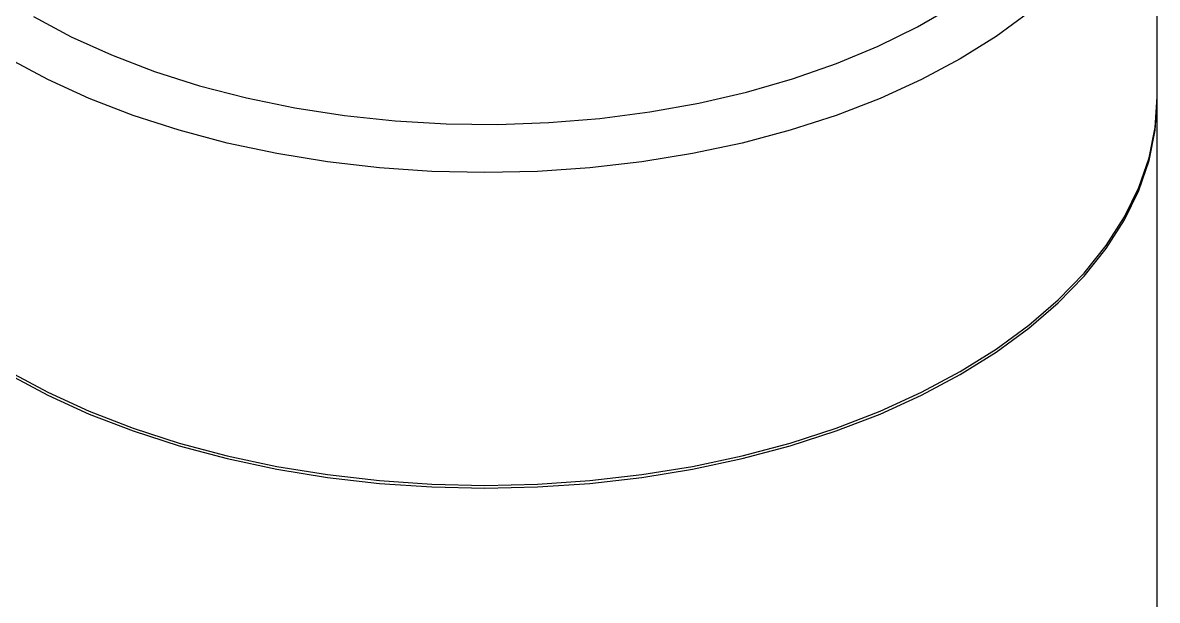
# Model space of a CAD drawing. Extents: x 0 to 8.27, y -9.61 to 0.
# Drawn here: x 2.0137 to 2.3427, y -6.7254 to -6.558 of the extents above; entities that cross this region are included whole.
import ezdxf

# ---------------------------------------------------------------- set-up
doc = ezdxf.new("R2010")
doc.units = 0
doc.header["$LTSCALE"] = 0.5
doc.header["$MEASUREMENT"] = 0
doc.layers.add('Dimension', color=10, linetype='CONTINUOUS')
doc.layers.add('Mounting', color=4, linetype='CONTINUOUS')

msp = doc.modelspace()

# ---------------------------------------------------------------- linework, layer by layer
at = {"layer": 'Dimension', "transparency": 16777216}
msp.add_open_spline([(0.31633, -6.30923), (1.64216, -6.57439), (1.77474, -7.2373), (2.0399, -8.56313), (2.17249, -9.22604), (3.49831, -9.49121)], degree=3, knots=[0, 0, 0, 0, 1, 1, 2, 2, 2, 2], dxfattribs=at)
at = {"layer": 'Mounting', "linetype": 'Continuous', "lineweight": 25, "transparency": 16777216}
for p, q in [((2.34267, -6.57948), (2.34267, -6.48885)), ((2.34267, -7.50707), (2.34267, -6.5803))]:
    msp.add_line(p, q, dxfattribs=at)
at = {"layer": 'Mounting', "linetype": 'Continuous', "lineweight": 25, "transparency": 16777216, "flags": 128}
for points in [[(2.30543, -6.55501), (2.29595, -6.56195), (2.28555, -6.56845), (2.27431, -6.57445), (2.26229, -6.57992), (2.24956, -6.58483), (2.2362, -6.58915), (2.22229, -6.59285), (2.20793, -6.59591), (2.19319, -6.59831), (2.17817, -6.60003), (2.16297, -6.60107), (2.14767, -6.60142), (2.13237, -6.60107), (2.11716, -6.60003), (2.10215, -6.59831), (2.08741, -6.59591), (2.07305, -6.59285), (2.05914, -6.58915), (2.04578, -6.58483), (2.03305, -6.57992), (2.02103, -6.57445), (2.00978, -6.56845)], [(2.01685, -6.5562), (2.0278, -6.56203), (2.03953, -6.56733), (2.05196, -6.57208), (2.06501, -6.57623), (2.0786, -6.57976), (2.09263, -6.58264), (2.10702, -6.58487), (2.12168, -6.58642), (2.1365, -6.58728), (2.15139, -6.58746), (2.16627, -6.58694), (2.18102, -6.58573), (2.19555, -6.58384), (2.20977, -6.58128), (2.2236, -6.57807), (2.23692, -6.57423), (2.24967, -6.56978), (2.26176, -6.56475), (2.27311, -6.55918), (2.28364, -6.5531)], [(2.00978, -6.65908), (2.02103, -6.66508), (2.03305, -6.67055), (2.04578, -6.67546), (2.05914, -6.67978), (2.07305, -6.68348), (2.08741, -6.68654), (2.10215, -6.68894), (2.11716, -6.69067), (2.13237, -6.69171), (2.14767, -6.69205), (2.16297, -6.69171), (2.17817, -6.69067), (2.19319, -6.68894), (2.20793, -6.68654), (2.22229, -6.68348), (2.2362, -6.67978), (2.24956, -6.67546), (2.26229, -6.67055), (2.27431, -6.66508), (2.28555, -6.65908), (2.29595, -6.65259), (2.30543, -6.64565), (2.31393, -6.6383), (2.32142, -6.63059), (2.32783, -6.62256), (2.33312, -6.61427), (2.33728, -6.60576), (2.34027, -6.59709), (2.34207, -6.58831), (2.34267, -6.57948)], [(2.00978, -6.6599), (2.02103, -6.6659), (2.03305, -6.67137), (2.04578, -6.67628), (2.05914, -6.6806), (2.07305, -6.6843), (2.08741, -6.68736), (2.10215, -6.68976), (2.11716, -6.69148), (2.13237, -6.69252), (2.14767, -6.69287), (2.16297, -6.69252), (2.17817, -6.69148), (2.19319, -6.68976), (2.20793, -6.68736), (2.22229, -6.6843), (2.2362, -6.6806), (2.24956, -6.67628), (2.26229, -6.67137), (2.27431, -6.6659), (2.28555, -6.6599), (2.29595, -6.65341), (2.30543, -6.64647), (2.31393, -6.63912), (2.32142, -6.6314), (2.32783, -6.62338), (2.33312, -6.61508), (2.33728, -6.60658), (2.34027, -6.59791), (2.34207, -6.58913), (2.34267, -6.5803), (2.34267, -6.57989)]]:
    msp.add_lwpolyline(points, dxfattribs=at)

doc.saveas('drawing.dxf')
